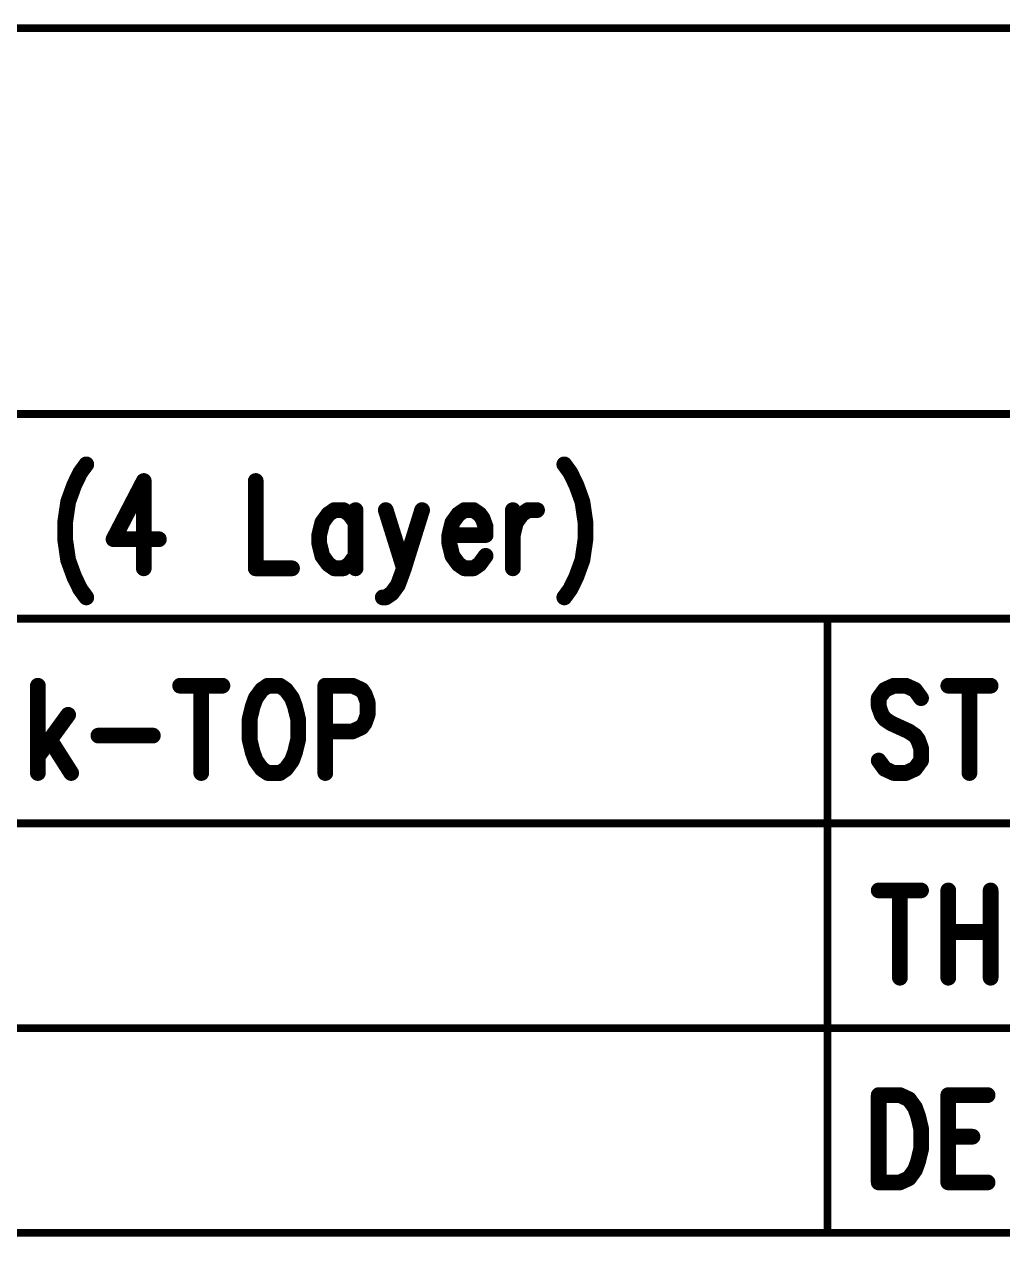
# Model space of a CAD drawing. Extents: x 98.7 to 156, y 84.7 to 176.7.
# Drawn here: x 115.8 to 128.22, y 84.65 to 100.05 of the extents above; entities that cross this region are included whole.
import ezdxf

# ---------------------------------------------------------------- set-up
doc = ezdxf.new("R2010")
doc.units = 0
doc.layers.get('0').update_dxf_attribs({"linetype": 'CONTINUOUS'})
doc.layers.add('MASK-TOP_PHO', color=3, linetype='CONTINUOUS')
doc.layers.add('SILK-TOP_PHO', color=14, linetype='CONTINUOUS')

# ---------------------------------------------------------------- blocks, each defined once
blk = doc.blocks.new('ROUND_1')
at = {"const_width": 0.050038}
blk.add_lwpolyline([(-0.025018, 0, 1), (0.025018, 0, 1)], format="xyb", close=True, dxfattribs=at)
blk = doc.blocks.new('ROUND_6')
at = {"const_width": 0.099948}
blk.add_lwpolyline([(-0.049974, 0, 1), (0.049974, 0, 1)], format="xyb", close=True, dxfattribs=at)

msp = doc.modelspace()

# ---------------------------------------------------------------- linework, layer by layer
at = {"layer": 'MASK-TOP_PHO'}
for points, const_width in [([(100.000054, 100.000054), (143.999966, 100.000054)], 0.100076), ([(155.24988, 95.099886), (100.65004, 95.099886)], 0.100076), ([(116.58981, 94.46006), (116.512848, 94.35465)], 0.199898), ([(122.658378, 94.46006), (122.73534, 94.35465)], 0.199898), ([(116.512848, 94.35465), (116.43614, 94.196154)], 0.199898), ([(122.73534, 94.35465), (122.812048, 94.196154)], 0.199898), ([(116.43614, 94.196154), (116.359432, 93.984826)], 0.199898), ([(117.319552, 94.248986), (116.935504, 93.509592)], 0.199898), ([(117.319552, 94.248986), (117.319552, 93.139768)], 0.199898), ([(118.740682, 94.248986), (118.740682, 93.139768)], 0.199898), ([(122.812048, 94.196154), (122.888756, 93.984826)], 0.199898), ([(116.359432, 93.984826), (116.320824, 93.720666)], 0.199898), ([(119.73941, 93.879162), (119.662448, 93.82633)], 0.199898), ([(119.854472, 93.879162), (119.73941, 93.879162)], 0.199898), ([(119.931434, 93.82633), (119.854472, 93.879162)], 0.199898), ([(120.008142, 93.879162), (120.008142, 93.139768)], 0.199898), ([(120.39219, 93.879162), (120.622822, 93.139768)], 0.199898), ([(120.8532, 93.879162), (120.622822, 93.139768)], 0.199898), ([(121.390918, 93.879162), (121.31421, 93.82633)], 0.199898), ([(121.506234, 93.879162), (121.390918, 93.879162)], 0.199898), ([(121.582942, 93.82633), (121.506234, 93.879162)], 0.199898), ([(122.005344, 93.879162), (122.005344, 93.139768)], 0.199898), ([(122.12066, 93.82633), (122.197622, 93.879162)], 0.199898), ([(122.197622, 93.879162), (122.312684, 93.879162)], 0.199898), ([(122.888756, 93.984826), (122.927364, 93.720666)], 0.199898), ([(116.320824, 93.720666), (116.320824, 93.509592)], 0.199898), ([(119.58574, 93.720666), (119.547386, 93.562424)], 0.199898), ([(119.662448, 93.82633), (119.58574, 93.720666)], 0.199898), ([(120.008142, 93.720666), (119.931434, 93.82633)], 0.199898), ([(121.237248, 93.720666), (121.198894, 93.562424)], 0.199898), ([(121.31421, 93.82633), (121.237248, 93.720666)], 0.199898), ([(121.621296, 93.773498), (121.582942, 93.82633)], 0.199898), ([(121.65965, 93.668088), (121.621296, 93.773498)], 0.199898), ([(122.005344, 93.562424), (122.043952, 93.720666)], 0.199898), ([(122.043952, 93.720666), (122.12066, 93.82633)], 0.199898), ([(122.927364, 93.720666), (122.927364, 93.509592)], 0.199898), ([(119.547386, 93.562424), (119.547386, 93.45676)], 0.199898), ([(121.198894, 93.562424), (121.65965, 93.562424)], 0.199898), ([(121.198894, 93.562424), (121.198894, 93.45676)], 0.199898), ([(121.65965, 93.562424), (121.65965, 93.668088)], 0.199898), ([(116.320824, 93.509592), (116.359432, 93.245432)], 0.199898), ([(116.935504, 93.509592), (117.511576, 93.509592)], 0.199898), ([(119.547386, 93.45676), (119.58574, 93.298264)], 0.199898), ([(121.198894, 93.45676), (121.237248, 93.298264)], 0.199898), ([(122.927364, 93.509592), (122.888756, 93.245432)], 0.199898), ([(116.359432, 93.245432), (116.43614, 93.034104)], 0.199898), ([(119.58574, 93.298264), (119.662448, 93.1926)], 0.199898), ([(119.931434, 93.1926), (120.008142, 93.298264)], 0.199898), ([(121.237248, 93.298264), (121.31421, 93.1926)], 0.199898), ([(121.582942, 93.1926), (121.65965, 93.298264)], 0.199898), ([(122.888756, 93.245432), (122.812048, 93.034104)], 0.199898), ([(118.740682, 93.139768), (119.201692, 93.139768)], 0.199898), ([(119.662448, 93.1926), (119.73941, 93.139768)], 0.199898), ([(119.73941, 93.139768), (119.854472, 93.139768)], 0.199898), ([(119.854472, 93.139768), (119.931434, 93.1926)], 0.199898), ([(120.622822, 93.139768), (120.54586, 92.928694)], 0.199898), ([(121.31421, 93.1926), (121.390918, 93.139768)], 0.199898), ([(121.390918, 93.139768), (121.506234, 93.139768)], 0.199898), ([(121.506234, 93.139768), (121.582942, 93.1926)], 0.199898), ([(116.43614, 93.034104), (116.512848, 92.875862)], 0.199898), ([(120.54586, 92.928694), (120.469152, 92.82303)], 0.199898), ([(122.812048, 93.034104), (122.73534, 92.875862)], 0.199898), ([(116.512848, 92.875862), (116.58981, 92.770198)], 0.199898), ([(120.39219, 92.770198), (120.353836, 92.770198)], 0.199898), ([(120.469152, 92.82303), (120.39219, 92.770198)], 0.199898), ([(122.73534, 92.875862), (122.658378, 92.770198)], 0.199898), ([(140.949934, 92.499942), (100.000054, 92.499942)], 0.100076), ([(126.000002, 92.499942), (126.000002, 84.70011)], 0.100076), ([(115.97513, 91.648788), (115.97513, 90.539824)], 0.199898), ([(117.780562, 91.648788), (118.31828, 91.648788)], 0.199898), ([(118.049294, 91.648788), (118.049294, 90.539824)], 0.199898), ([(118.81739, 91.59621), (118.740682, 91.490546)], 0.199898), ([(118.894352, 91.648788), (118.81739, 91.59621)], 0.199898), ([(119.048022, 91.648788), (118.894352, 91.648788)], 0.199898), ([(119.12473, 91.59621), (119.048022, 91.648788)], 0.199898), ([(119.201692, 91.490546), (119.12473, 91.59621)], 0.199898), ([(119.624094, 91.648788), (119.624094, 90.539824)], 0.199898), ([(119.624094, 91.648788), (119.969788, 91.648788)], 0.199898), ([(119.969788, 91.648788), (120.085104, 91.59621)], 0.199898), ([(120.085104, 91.59621), (120.123458, 91.543378)], 0.199898), ([(120.123458, 91.543378), (120.161812, 91.437714)], 0.199898), ([(126.726696, 91.59621), (126.649988, 91.490546)], 0.199898), ([(126.842012, 91.648788), (126.726696, 91.59621)], 0.199898), ([(126.995682, 91.648788), (126.842012, 91.648788)], 0.199898), ([(127.110998, 91.59621), (126.995682, 91.648788)], 0.199898), ([(127.187706, 91.490546), (127.110998, 91.59621)], 0.199898), ([(127.5334, 91.648788), (128.071118, 91.648788)], 0.199898), ([(127.802386, 91.648788), (127.802386, 90.539824)], 0.199898), ([(118.702328, 91.384882), (118.663974, 91.226386)], 0.199898), ([(118.740682, 91.490546), (118.702328, 91.384882)], 0.199898), ([(119.240046, 91.384882), (119.201692, 91.490546)], 0.199898), ([(119.2784, 91.226386), (119.240046, 91.384882)], 0.199898), ([(120.161812, 91.437714), (120.161812, 91.279218)], 0.199898), ([(126.649988, 91.490546), (126.649988, 91.384882)], 0.199898), ([(126.649988, 91.384882), (126.688342, 91.279218)], 0.199898), ([(116.359432, 91.279218), (115.97513, 90.751152)], 0.199898), ([(118.663974, 91.226386), (118.663974, 90.962226)], 0.199898), ([(119.2784, 90.962226), (119.2784, 91.226386)], 0.199898), ([(120.161812, 91.279218), (120.123458, 91.173554)], 0.199898), ([(126.688342, 91.279218), (126.726696, 91.226386)], 0.199898), ([(126.726696, 91.226386), (126.803658, 91.173554)], 0.199898), ([(120.085104, 91.120722), (119.969788, 91.06789)], 0.199898), ([(120.123458, 91.173554), (120.085104, 91.120722)], 0.199898), ([(126.803658, 91.173554), (127.034036, 91.06789)], 0.199898), ([(116.1288, 90.962226), (116.397786, 90.539824)], 0.199898), ([(116.74348, 91.015058), (117.434868, 91.015058)], 0.199898), ([(118.663974, 90.962226), (118.702328, 90.803984)], 0.199898), ([(119.240046, 90.803984), (119.2784, 90.962226)], 0.199898), ([(119.969788, 91.06789), (119.624094, 91.06789)], 0.199898), ([(127.034036, 91.06789), (127.110998, 91.015058)], 0.199898), ([(127.110998, 91.015058), (127.149352, 90.962226)], 0.199898), ([(127.149352, 90.962226), (127.187706, 90.856816)], 0.199898), ([(118.702328, 90.803984), (118.740682, 90.69832)], 0.199898), ([(119.201692, 90.69832), (119.240046, 90.803984)], 0.199898), ([(127.187706, 90.856816), (127.187706, 90.69832)], 0.199898), ([(118.740682, 90.69832), (118.81739, 90.592656)], 0.199898), ([(119.12473, 90.592656), (119.201692, 90.69832)], 0.199898), ([(126.726696, 90.592656), (126.649988, 90.69832)], 0.199898), ([(127.187706, 90.69832), (127.110998, 90.592656)], 0.199898), ([(118.81739, 90.592656), (118.894352, 90.539824)], 0.199898), ([(118.894352, 90.539824), (119.048022, 90.539824)], 0.199898), ([(119.048022, 90.539824), (119.12473, 90.592656)], 0.199898), ([(126.842012, 90.539824), (126.726696, 90.592656)], 0.199898), ([(126.995682, 90.539824), (126.842012, 90.539824)], 0.199898), ([(127.110998, 90.592656), (126.995682, 90.539824)], 0.199898), ([(140.949934, 89.899998), (100.000054, 89.899998)], 0.100076), ([(126.649988, 89.048844), (127.187706, 89.048844)], 0.199898), ([(126.918974, 89.048844), (126.918974, 87.93988)], 0.199898), ([(127.5334, 89.048844), (127.5334, 87.93988)], 0.199898), ([(128.071118, 89.048844), (128.071118, 87.93988)], 0.199898), ([(127.5334, 88.520778), (128.071118, 88.520778)], 0.199898), ([(140.949934, 87.300054), (100.000054, 87.300054)], 0.100076), ([(126.649988, 86.4489), (126.649988, 85.339936)], 0.199898), ([(126.649988, 86.4489), (126.918974, 86.4489)], 0.199898), ([(126.918974, 86.4489), (127.034036, 86.396068)], 0.199898), ([(127.5334, 86.4489), (127.5334, 85.339936)], 0.199898), ([(127.5334, 86.4489), (128.032764, 86.4489)], 0.199898), ([(127.034036, 86.396068), (127.110998, 86.290404)], 0.199898), ([(127.110998, 86.290404), (127.149352, 86.18474)], 0.199898), ([(127.149352, 86.18474), (127.187706, 86.026498)], 0.199898), ([(127.187706, 86.026498), (127.187706, 85.762338)], 0.199898), ([(127.5334, 85.920834), (127.84074, 85.920834)], 0.199898), ([(127.187706, 85.762338), (127.149352, 85.603842)], 0.199898), ([(127.149352, 85.603842), (127.110998, 85.498178)], 0.199898), ([(127.034036, 85.392768), (126.918974, 85.339936)], 0.199898), ([(127.110998, 85.498178), (127.034036, 85.392768)], 0.199898), ([(126.918974, 85.339936), (126.649988, 85.339936)], 0.199898), ([(127.5334, 85.339936), (128.032764, 85.339936)], 0.199898), ([(100.65004, 84.70011), (155.24988, 84.70011)], 0.100076)]:
    msp.add_lwpolyline(points, dxfattribs=dict(at, const_width=const_width))
at = {"layer": 'SILK-TOP_PHO'}
for points, const_width in [([(100.000054, 100.000054), (143.999966, 100.000054)], 0.100076), ([(155.24988, 95.099886), (100.65004, 95.099886)], 0.100076), ([(116.58981, 94.46006), (116.512848, 94.35465)], 0.199898), ([(122.658378, 94.46006), (122.73534, 94.35465)], 0.199898), ([(116.512848, 94.35465), (116.43614, 94.196154)], 0.199898), ([(122.73534, 94.35465), (122.812048, 94.196154)], 0.199898), ([(116.43614, 94.196154), (116.359432, 93.984826)], 0.199898), ([(117.319552, 94.248986), (116.935504, 93.509592)], 0.199898), ([(117.319552, 94.248986), (117.319552, 93.139768)], 0.199898), ([(118.740682, 94.248986), (118.740682, 93.139768)], 0.199898), ([(122.812048, 94.196154), (122.888756, 93.984826)], 0.199898), ([(116.359432, 93.984826), (116.320824, 93.720666)], 0.199898), ([(119.73941, 93.879162), (119.662448, 93.82633)], 0.199898), ([(119.854472, 93.879162), (119.73941, 93.879162)], 0.199898), ([(119.931434, 93.82633), (119.854472, 93.879162)], 0.199898), ([(120.008142, 93.879162), (120.008142, 93.139768)], 0.199898), ([(120.39219, 93.879162), (120.622822, 93.139768)], 0.199898), ([(120.8532, 93.879162), (120.622822, 93.139768)], 0.199898), ([(121.390918, 93.879162), (121.31421, 93.82633)], 0.199898), ([(121.506234, 93.879162), (121.390918, 93.879162)], 0.199898), ([(121.582942, 93.82633), (121.506234, 93.879162)], 0.199898), ([(122.005344, 93.879162), (122.005344, 93.139768)], 0.199898), ([(122.12066, 93.82633), (122.197622, 93.879162)], 0.199898), ([(122.197622, 93.879162), (122.312684, 93.879162)], 0.199898), ([(122.888756, 93.984826), (122.927364, 93.720666)], 0.199898), ([(116.320824, 93.720666), (116.320824, 93.509592)], 0.199898), ([(119.58574, 93.720666), (119.547386, 93.562424)], 0.199898), ([(119.662448, 93.82633), (119.58574, 93.720666)], 0.199898), ([(120.008142, 93.720666), (119.931434, 93.82633)], 0.199898), ([(121.237248, 93.720666), (121.198894, 93.562424)], 0.199898), ([(121.31421, 93.82633), (121.237248, 93.720666)], 0.199898), ([(121.621296, 93.773498), (121.582942, 93.82633)], 0.199898), ([(121.65965, 93.668088), (121.621296, 93.773498)], 0.199898), ([(122.005344, 93.562424), (122.043952, 93.720666)], 0.199898), ([(122.043952, 93.720666), (122.12066, 93.82633)], 0.199898), ([(122.927364, 93.720666), (122.927364, 93.509592)], 0.199898), ([(119.547386, 93.562424), (119.547386, 93.45676)], 0.199898), ([(121.198894, 93.562424), (121.65965, 93.562424)], 0.199898), ([(121.198894, 93.562424), (121.198894, 93.45676)], 0.199898), ([(121.65965, 93.562424), (121.65965, 93.668088)], 0.199898), ([(116.320824, 93.509592), (116.359432, 93.245432)], 0.199898), ([(116.935504, 93.509592), (117.511576, 93.509592)], 0.199898), ([(119.547386, 93.45676), (119.58574, 93.298264)], 0.199898), ([(121.198894, 93.45676), (121.237248, 93.298264)], 0.199898), ([(122.927364, 93.509592), (122.888756, 93.245432)], 0.199898), ([(116.359432, 93.245432), (116.43614, 93.034104)], 0.199898), ([(119.58574, 93.298264), (119.662448, 93.1926)], 0.199898), ([(119.931434, 93.1926), (120.008142, 93.298264)], 0.199898), ([(121.237248, 93.298264), (121.31421, 93.1926)], 0.199898), ([(121.582942, 93.1926), (121.65965, 93.298264)], 0.199898), ([(122.888756, 93.245432), (122.812048, 93.034104)], 0.199898), ([(118.740682, 93.139768), (119.201692, 93.139768)], 0.199898), ([(119.662448, 93.1926), (119.73941, 93.139768)], 0.199898), ([(119.73941, 93.139768), (119.854472, 93.139768)], 0.199898), ([(119.854472, 93.139768), (119.931434, 93.1926)], 0.199898), ([(120.622822, 93.139768), (120.54586, 92.928694)], 0.199898), ([(121.31421, 93.1926), (121.390918, 93.139768)], 0.199898), ([(121.390918, 93.139768), (121.506234, 93.139768)], 0.199898), ([(121.506234, 93.139768), (121.582942, 93.1926)], 0.199898), ([(116.43614, 93.034104), (116.512848, 92.875862)], 0.199898), ([(120.54586, 92.928694), (120.469152, 92.82303)], 0.199898), ([(122.812048, 93.034104), (122.73534, 92.875862)], 0.199898), ([(116.512848, 92.875862), (116.58981, 92.770198)], 0.199898), ([(120.39219, 92.770198), (120.353836, 92.770198)], 0.199898), ([(120.469152, 92.82303), (120.39219, 92.770198)], 0.199898), ([(122.73534, 92.875862), (122.658378, 92.770198)], 0.199898), ([(140.949934, 92.499942), (100.000054, 92.499942)], 0.100076), ([(126.000002, 92.499942), (126.000002, 84.70011)], 0.100076), ([(126.726696, 91.59621), (126.649988, 91.490546)], 0.199898), ([(126.842012, 91.648788), (126.726696, 91.59621)], 0.199898), ([(126.995682, 91.648788), (126.842012, 91.648788)], 0.199898), ([(127.110998, 91.59621), (126.995682, 91.648788)], 0.199898), ([(127.187706, 91.490546), (127.110998, 91.59621)], 0.199898), ([(127.5334, 91.648788), (128.071118, 91.648788)], 0.199898), ([(127.802386, 91.648788), (127.802386, 90.539824)], 0.199898), ([(126.649988, 91.490546), (126.649988, 91.384882)], 0.199898), ([(126.649988, 91.384882), (126.688342, 91.279218)], 0.199898), ([(126.688342, 91.279218), (126.726696, 91.226386)], 0.199898), ([(126.726696, 91.226386), (126.803658, 91.173554)], 0.199898), ([(126.803658, 91.173554), (127.034036, 91.06789)], 0.199898), ([(127.034036, 91.06789), (127.110998, 91.015058)], 0.199898), ([(127.110998, 91.015058), (127.149352, 90.962226)], 0.199898), ([(127.149352, 90.962226), (127.187706, 90.856816)], 0.199898), ([(127.187706, 90.856816), (127.187706, 90.69832)], 0.199898), ([(126.726696, 90.592656), (126.649988, 90.69832)], 0.199898), ([(127.187706, 90.69832), (127.110998, 90.592656)], 0.199898), ([(126.842012, 90.539824), (126.726696, 90.592656)], 0.199898), ([(126.995682, 90.539824), (126.842012, 90.539824)], 0.199898), ([(127.110998, 90.592656), (126.995682, 90.539824)], 0.199898), ([(140.949934, 89.899998), (100.000054, 89.899998)], 0.100076), ([(126.649988, 89.048844), (127.187706, 89.048844)], 0.199898), ([(126.918974, 89.048844), (126.918974, 87.93988)], 0.199898), ([(127.5334, 89.048844), (127.5334, 87.93988)], 0.199898), ([(128.071118, 89.048844), (128.071118, 87.93988)], 0.199898), ([(127.5334, 88.520778), (128.071118, 88.520778)], 0.199898), ([(140.949934, 87.300054), (100.000054, 87.300054)], 0.100076), ([(126.649988, 86.4489), (126.649988, 85.339936)], 0.199898), ([(126.649988, 86.4489), (126.918974, 86.4489)], 0.199898), ([(126.918974, 86.4489), (127.034036, 86.396068)], 0.199898), ([(127.5334, 86.4489), (127.5334, 85.339936)], 0.199898), ([(127.5334, 86.4489), (128.032764, 86.4489)], 0.199898), ([(127.034036, 86.396068), (127.110998, 86.290404)], 0.199898), ([(127.110998, 86.290404), (127.149352, 86.18474)], 0.199898), ([(127.149352, 86.18474), (127.187706, 86.026498)], 0.199898), ([(127.187706, 86.026498), (127.187706, 85.762338)], 0.199898), ([(127.5334, 85.920834), (127.84074, 85.920834)], 0.199898), ([(127.187706, 85.762338), (127.149352, 85.603842)], 0.199898), ([(127.149352, 85.603842), (127.110998, 85.498178)], 0.199898), ([(127.034036, 85.392768), (126.918974, 85.339936)], 0.199898), ([(127.110998, 85.498178), (127.034036, 85.392768)], 0.199898), ([(126.918974, 85.339936), (126.649988, 85.339936)], 0.199898), ([(127.5334, 85.339936), (128.032764, 85.339936)], 0.199898), ([(100.65004, 84.70011), (155.24988, 84.70011)], 0.100076)]:
    msp.add_lwpolyline(points, dxfattribs=dict(at, const_width=const_width))

# ---------------------------------------------------------------- block references
at = {"layer": 'MASK-TOP_PHO'}
for name, p in [('ROUND_6', (116.58981, 94.46006)), ('ROUND_6', (122.658378, 94.46006)), ('ROUND_6', (116.512848, 94.35465)), ('ROUND_6', (122.73534, 94.35465)), ('ROUND_6', (116.43614, 94.196154)), ('ROUND_6', (117.319552, 94.248986)), ('ROUND_6', (117.319552, 94.248986)), ('ROUND_6', (118.740682, 94.248986)), ('ROUND_6', (122.812048, 94.196154)), ('ROUND_6', (116.359432, 93.984826)), ('ROUND_6', (119.73941, 93.879162)), ('ROUND_6', (119.854472, 93.879162)), ('ROUND_6', (120.008142, 93.879162)), ('ROUND_6', (120.39219, 93.879162)), ('ROUND_6', (120.8532, 93.879162)), ('ROUND_6', (121.390918, 93.879162)), ('ROUND_6', (121.506234, 93.879162)), ('ROUND_6', (122.005344, 93.879162)), ('ROUND_6', (122.197622, 93.879162)), ('ROUND_6', (122.312684, 93.879162)), ('ROUND_6', (122.888756, 93.984826)), ('ROUND_6', (116.320824, 93.720666)), ('ROUND_6', (119.58574, 93.720666)), ('ROUND_6', (119.662448, 93.82633)), ('ROUND_6', (119.931434, 93.82633)), ('ROUND_6', (120.008142, 93.720666)), ('ROUND_6', (121.237248, 93.720666)), ('ROUND_6', (121.31421, 93.82633)), ('ROUND_6', (121.582942, 93.82633)), ('ROUND_6', (121.621296, 93.773498)), ('ROUND_6', (122.043952, 93.720666)), ('ROUND_6', (122.12066, 93.82633)), ('ROUND_6', (122.927364, 93.720666)), ('ROUND_6', (119.547386, 93.562424)), ('ROUND_6', (121.198894, 93.562424)), ('ROUND_6', (121.198894, 93.562424)), ('ROUND_6', (121.65965, 93.668088)), ('ROUND_6', (121.65965, 93.562424)), ('ROUND_6', (122.005344, 93.562424)), ('ROUND_6', (116.320824, 93.509592)), ('ROUND_6', (116.935504, 93.509592)), ('ROUND_6', (117.511576, 93.509592)), ('ROUND_6', (119.547386, 93.45676)), ('ROUND_6', (121.198894, 93.45676)), ('ROUND_6', (122.927364, 93.509592)), ('ROUND_6', (116.359432, 93.245432)), ('ROUND_6', (119.58574, 93.298264)), ('ROUND_6', (120.008142, 93.298264)), ('ROUND_6', (121.237248, 93.298264)), ('ROUND_6', (121.65965, 93.298264)), ('ROUND_6', (122.888756, 93.245432)), ('ROUND_6', (117.319552, 93.139768)), ('ROUND_6', (118.740682, 93.139768)), ('ROUND_6', (119.201692, 93.139768)), ('ROUND_6', (119.662448, 93.1926)), ('ROUND_6', (119.73941, 93.139768)), ('ROUND_6', (119.854472, 93.139768)), ('ROUND_6', (119.931434, 93.1926)), ('ROUND_6', (120.008142, 93.139768)), ('ROUND_6', (120.622822, 93.139768)), ('ROUND_6', (120.622822, 93.139768)), ('ROUND_6', (121.31421, 93.1926)), ('ROUND_6', (121.390918, 93.139768)), ('ROUND_6', (121.506234, 93.139768)), ('ROUND_6', (121.582942, 93.1926)), ('ROUND_6', (122.005344, 93.139768)), ('ROUND_6', (116.43614, 93.034104)), ('ROUND_6', (120.54586, 92.928694)), ('ROUND_6', (122.812048, 93.034104)), ('ROUND_6', (116.512848, 92.875862)), ('ROUND_6', (116.58981, 92.770198)), ('ROUND_6', (120.353836, 92.770198)), ('ROUND_6', (120.39219, 92.770198)), ('ROUND_6', (120.469152, 92.82303)), ('ROUND_6', (122.658378, 92.770198)), ('ROUND_6', (122.73534, 92.875862)), ('ROUND_1', (126.000002, 92.499942)), ('ROUND_6', (115.97513, 91.648788)), ('ROUND_6', (117.780562, 91.648788)), ('ROUND_6', (118.049294, 91.648788)), ('ROUND_6', (118.31828, 91.648788)), ('ROUND_6', (118.81739, 91.59621)), ('ROUND_6', (118.894352, 91.648788)), ('ROUND_6', (118.894352, 91.648788)), ('ROUND_6', (119.048022, 91.648788)), ('ROUND_6', (119.12473, 91.59621)), ('ROUND_6', (119.624094, 91.648788)), ('ROUND_6', (119.624094, 91.648788)), ('ROUND_6', (119.969788, 91.648788)), ('ROUND_6', (120.085104, 91.59621)), ('ROUND_6', (120.123458, 91.543378)), ('ROUND_6', (126.726696, 91.59621)), ('ROUND_6', (126.842012, 91.648788)), ('ROUND_6', (126.995682, 91.648788)), ('ROUND_6', (127.110998, 91.59621)), ('ROUND_6', (127.5334, 91.648788)), ('ROUND_6', (127.802386, 91.648788)), ('ROUND_6', (128.071118, 91.648788)), ('ROUND_6', (118.702328, 91.384882)), ('ROUND_6', (118.740682, 91.490546)), ('ROUND_6', (119.201692, 91.490546)), ('ROUND_6', (119.240046, 91.384882)), ('ROUND_6', (120.161812, 91.437714)), ('ROUND_6', (126.649988, 91.490546)), ('ROUND_6', (126.649988, 91.384882)), ('ROUND_6', (127.187706, 91.490546)), ('ROUND_6', (116.359432, 91.279218)), ('ROUND_6', (118.663974, 91.226386)), ('ROUND_6', (119.2784, 91.226386)), ('ROUND_6', (120.161812, 91.279218)), ('ROUND_6', (126.688342, 91.279218)), ('ROUND_6', (126.726696, 91.226386)), ('ROUND_6', (120.085104, 91.120722)), ('ROUND_6', (120.123458, 91.173554)), ('ROUND_6', (126.803658, 91.173554)), ('ROUND_6', (116.1288, 90.962226)), ('ROUND_6', (116.74348, 91.015058)), ('ROUND_6', (117.434868, 91.015058)), ('ROUND_6', (118.663974, 90.962226)), ('ROUND_6', (119.2784, 90.962226)), ('ROUND_6', (119.624094, 91.06789)), ('ROUND_6', (119.969788, 91.06789)), ('ROUND_6', (127.034036, 91.06789)), ('ROUND_6', (127.110998, 91.015058)), ('ROUND_6', (127.149352, 90.962226)), ('ROUND_6', (118.702328, 90.803984)), ('ROUND_6', (119.240046, 90.803984)), ('ROUND_6', (127.187706, 90.856816)), ('ROUND_6', (115.97513, 90.751152)), ('ROUND_6', (118.740682, 90.69832)), ('ROUND_6', (119.201692, 90.69832)), ('ROUND_6', (126.649988, 90.69832)), ('ROUND_6', (127.187706, 90.69832)), ('ROUND_6', (115.97513, 90.539824)), ('ROUND_6', (116.397786, 90.539824)), ('ROUND_6', (118.049294, 90.539824)), ('ROUND_6', (118.81739, 90.592656)), ('ROUND_6', (118.894352, 90.539824)), ('ROUND_6', (119.048022, 90.539824)), ('ROUND_6', (119.12473, 90.592656)), ('ROUND_6', (119.624094, 90.539824)), ('ROUND_6', (126.726696, 90.592656)), ('ROUND_6', (126.842012, 90.539824)), ('ROUND_6', (126.995682, 90.539824)), ('ROUND_6', (127.110998, 90.592656)), ('ROUND_6', (127.802386, 90.539824)), ('ROUND_6', (126.649988, 89.048844)), ('ROUND_6', (126.918974, 89.048844)), ('ROUND_6', (127.187706, 89.048844)), ('ROUND_6', (127.5334, 89.048844)), ('ROUND_6', (128.071118, 89.048844)), ('ROUND_6', (127.5334, 88.520778)), ('ROUND_6', (128.071118, 88.520778)), ('ROUND_6', (126.918974, 87.93988)), ('ROUND_6', (127.5334, 87.93988)), ('ROUND_6', (128.071118, 87.93988)), ('ROUND_6', (126.649988, 86.4489)), ('ROUND_6', (126.649988, 86.4489)), ('ROUND_6', (126.918974, 86.4489)), ('ROUND_6', (127.5334, 86.4489)), ('ROUND_6', (127.5334, 86.4489)), ('ROUND_6', (128.032764, 86.4489)), ('ROUND_6', (127.034036, 86.396068)), ('ROUND_6', (127.110998, 86.290404)), ('ROUND_6', (127.149352, 86.18474)), ('ROUND_6', (127.187706, 86.026498)), ('ROUND_6', (127.5334, 85.920834)), ('ROUND_6', (127.84074, 85.920834)), ('ROUND_6', (127.187706, 85.762338)), ('ROUND_6', (127.149352, 85.603842)), ('ROUND_6', (127.034036, 85.392768)), ('ROUND_6', (127.110998, 85.498178)), ('ROUND_6', (126.649988, 85.339936)), ('ROUND_6', (126.649988, 85.339936)), ('ROUND_6', (126.918974, 85.339936)), ('ROUND_6', (127.5334, 85.339936)), ('ROUND_6', (127.5334, 85.339936)), ('ROUND_6', (128.032764, 85.339936)), ('ROUND_1', (126.000002, 84.70011))]:
    msp.add_blockref(name, p, dxfattribs=at)
at = {"layer": 'SILK-TOP_PHO'}
for name, p in [('ROUND_6', (116.58981, 94.46006)), ('ROUND_6', (122.658378, 94.46006)), ('ROUND_6', (116.512848, 94.35465)), ('ROUND_6', (122.73534, 94.35465)), ('ROUND_6', (116.43614, 94.196154)), ('ROUND_6', (117.319552, 94.248986)), ('ROUND_6', (117.319552, 94.248986)), ('ROUND_6', (118.740682, 94.248986)), ('ROUND_6', (122.812048, 94.196154)), ('ROUND_6', (116.359432, 93.984826)), ('ROUND_6', (119.73941, 93.879162)), ('ROUND_6', (119.854472, 93.879162)), ('ROUND_6', (120.008142, 93.879162)), ('ROUND_6', (120.39219, 93.879162)), ('ROUND_6', (120.8532, 93.879162)), ('ROUND_6', (121.390918, 93.879162)), ('ROUND_6', (121.506234, 93.879162)), ('ROUND_6', (122.005344, 93.879162)), ('ROUND_6', (122.197622, 93.879162)), ('ROUND_6', (122.312684, 93.879162)), ('ROUND_6', (122.888756, 93.984826)), ('ROUND_6', (116.320824, 93.720666)), ('ROUND_6', (119.58574, 93.720666)), ('ROUND_6', (119.662448, 93.82633)), ('ROUND_6', (119.931434, 93.82633)), ('ROUND_6', (120.008142, 93.720666)), ('ROUND_6', (121.237248, 93.720666)), ('ROUND_6', (121.31421, 93.82633)), ('ROUND_6', (121.582942, 93.82633)), ('ROUND_6', (121.621296, 93.773498)), ('ROUND_6', (122.043952, 93.720666)), ('ROUND_6', (122.12066, 93.82633)), ('ROUND_6', (122.927364, 93.720666)), ('ROUND_6', (119.547386, 93.562424)), ('ROUND_6', (121.198894, 93.562424)), ('ROUND_6', (121.198894, 93.562424)), ('ROUND_6', (121.65965, 93.668088)), ('ROUND_6', (121.65965, 93.562424)), ('ROUND_6', (122.005344, 93.562424)), ('ROUND_6', (116.320824, 93.509592)), ('ROUND_6', (116.935504, 93.509592)), ('ROUND_6', (117.511576, 93.509592)), ('ROUND_6', (119.547386, 93.45676)), ('ROUND_6', (121.198894, 93.45676)), ('ROUND_6', (122.927364, 93.509592)), ('ROUND_6', (116.359432, 93.245432)), ('ROUND_6', (119.58574, 93.298264)), ('ROUND_6', (120.008142, 93.298264)), ('ROUND_6', (121.237248, 93.298264)), ('ROUND_6', (121.65965, 93.298264)), ('ROUND_6', (122.888756, 93.245432)), ('ROUND_6', (117.319552, 93.139768)), ('ROUND_6', (118.740682, 93.139768)), ('ROUND_6', (119.201692, 93.139768)), ('ROUND_6', (119.662448, 93.1926)), ('ROUND_6', (119.73941, 93.139768)), ('ROUND_6', (119.854472, 93.139768)), ('ROUND_6', (119.931434, 93.1926)), ('ROUND_6', (120.008142, 93.139768)), ('ROUND_6', (120.622822, 93.139768)), ('ROUND_6', (120.622822, 93.139768)), ('ROUND_6', (121.31421, 93.1926)), ('ROUND_6', (121.390918, 93.139768)), ('ROUND_6', (121.506234, 93.139768)), ('ROUND_6', (121.582942, 93.1926)), ('ROUND_6', (122.005344, 93.139768)), ('ROUND_6', (116.43614, 93.034104)), ('ROUND_6', (120.54586, 92.928694)), ('ROUND_6', (122.812048, 93.034104)), ('ROUND_6', (116.512848, 92.875862)), ('ROUND_6', (116.58981, 92.770198)), ('ROUND_6', (120.353836, 92.770198)), ('ROUND_6', (120.39219, 92.770198)), ('ROUND_6', (120.469152, 92.82303)), ('ROUND_6', (122.658378, 92.770198)), ('ROUND_6', (122.73534, 92.875862)), ('ROUND_1', (126.000002, 92.499942)), ('ROUND_6', (126.726696, 91.59621)), ('ROUND_6', (126.842012, 91.648788)), ('ROUND_6', (126.995682, 91.648788)), ('ROUND_6', (127.110998, 91.59621)), ('ROUND_6', (127.5334, 91.648788)), ('ROUND_6', (127.802386, 91.648788)), ('ROUND_6', (128.071118, 91.648788)), ('ROUND_6', (126.649988, 91.490546)), ('ROUND_6', (126.649988, 91.384882)), ('ROUND_6', (127.187706, 91.490546)), ('ROUND_6', (126.688342, 91.279218)), ('ROUND_6', (126.726696, 91.226386)), ('ROUND_6', (126.803658, 91.173554)), ('ROUND_6', (127.034036, 91.06789)), ('ROUND_6', (127.110998, 91.015058)), ('ROUND_6', (127.149352, 90.962226)), ('ROUND_6', (127.187706, 90.856816)), ('ROUND_6', (126.649988, 90.69832)), ('ROUND_6', (127.187706, 90.69832)), ('ROUND_6', (126.726696, 90.592656)), ('ROUND_6', (126.842012, 90.539824)), ('ROUND_6', (126.995682, 90.539824)), ('ROUND_6', (127.110998, 90.592656)), ('ROUND_6', (127.802386, 90.539824)), ('ROUND_6', (126.649988, 89.048844)), ('ROUND_6', (126.918974, 89.048844)), ('ROUND_6', (127.187706, 89.048844)), ('ROUND_6', (127.5334, 89.048844)), ('ROUND_6', (128.071118, 89.048844)), ('ROUND_6', (127.5334, 88.520778)), ('ROUND_6', (128.071118, 88.520778)), ('ROUND_6', (126.918974, 87.93988)), ('ROUND_6', (127.5334, 87.93988)), ('ROUND_6', (128.071118, 87.93988)), ('ROUND_6', (126.649988, 86.4489)), ('ROUND_6', (126.649988, 86.4489)), ('ROUND_6', (126.918974, 86.4489)), ('ROUND_6', (127.5334, 86.4489)), ('ROUND_6', (127.5334, 86.4489)), ('ROUND_6', (128.032764, 86.4489)), ('ROUND_6', (127.034036, 86.396068)), ('ROUND_6', (127.110998, 86.290404)), ('ROUND_6', (127.149352, 86.18474)), ('ROUND_6', (127.187706, 86.026498)), ('ROUND_6', (127.5334, 85.920834)), ('ROUND_6', (127.84074, 85.920834)), ('ROUND_6', (127.187706, 85.762338)), ('ROUND_6', (127.149352, 85.603842)), ('ROUND_6', (127.034036, 85.392768)), ('ROUND_6', (127.110998, 85.498178)), ('ROUND_6', (126.649988, 85.339936)), ('ROUND_6', (126.649988, 85.339936)), ('ROUND_6', (126.918974, 85.339936)), ('ROUND_6', (127.5334, 85.339936)), ('ROUND_6', (127.5334, 85.339936)), ('ROUND_6', (128.032764, 85.339936)), ('ROUND_1', (126.000002, 84.70011))]:
    msp.add_blockref(name, p, dxfattribs=at)

doc.saveas('drawing.dxf')
